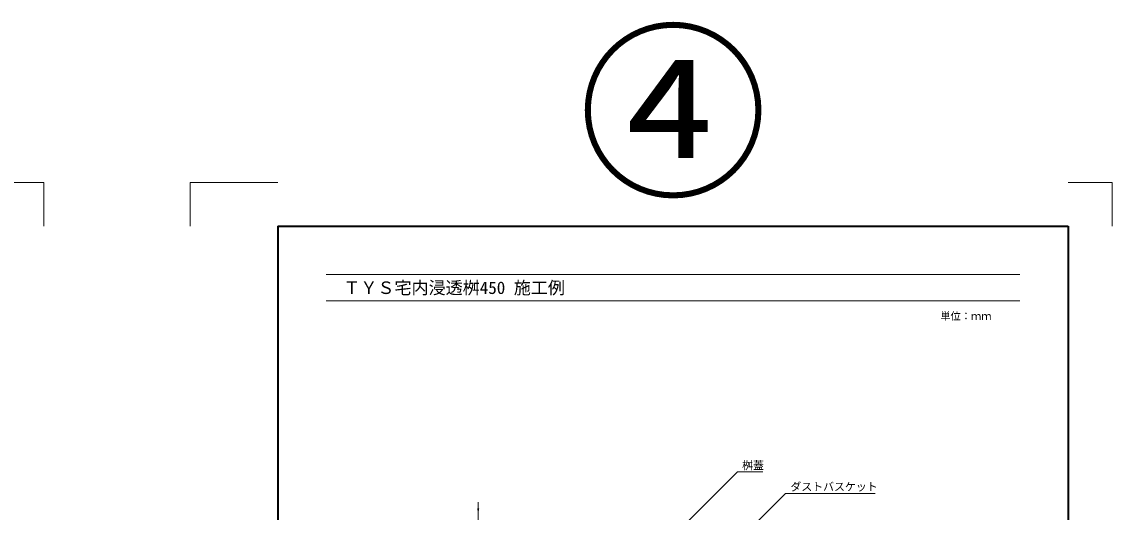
# Model space of a CAD drawing. Units: millimetres at full size, sheet at 1:30; details may follow other scales. Extents: x 19038 to 49388, y -43687 to -27642.
# Drawn here: x 29413 to 33138, y -29318 to -27642 of the extents above; entities that cross this region are included whole.
import ezdxf
from ezdxf.enums import TextEntityAlignment as Align

# ---------------------------------------------------------------- set-up
doc = ezdxf.new("R2010")
doc.units = ezdxf.units.MM
doc.header["$LTSCALE"] = 30
for name, color, linetype, lineweight in [('Defpoints_3', 7, 'Continuous', 13), ('図枠', 7, 'Continuous', 5), ('寸法線', 7, 'Continuous', 9), ('引出線', 4, 'Continuous', 9)]:
    doc.layers.add(name, color=color, linetype=linetype, lineweight=lineweight)
doc.layers.add('補助線', color=1, linetype='Continuous')
doc.styles.add('ＭＳ ゴシック', font='')
doc.styles.get('ＭＳ ゴシック').set_extended_font_data('MS Gothic')

# ---------------------------------------------------------------- blocks, each defined once
blk = doc.blocks.new('filled_arrow')
at = {"color": 0, "linetype": 'Continuous', "lineweight": -2}
blk.add_solid([(7.5, 1.25), (0, 0), (7.5, -1.25)], dxfattribs=at)

msp = doc.modelspace()

# ---------------------------------------------------------------- linework, layer by layer
at = {"layer": 'Defpoints_3'}
for p, q in [((29337.99, -28190.72), (29487.99, -28190.72)), ((29487.99, -28190.72), (29487.99, -28340.72)), ((29987.99, -28190.72), (29987.99, -28340.72)), ((30287.99, -28190.72), (29987.99, -28190.72)), ((32987.99, -28190.72), (33137.99, -28190.72)), ((33137.99, -28190.72), (33137.99, -28340.72))]:
    msp.add_line(p, q, dxfattribs=at)
at = {"layer": '図枠', "lineweight": 40}
for p, q in [((30287.99, -28340.72), (32987.99, -28340.72)), ((30287.99, -28340.72), (30287.99, -32495.72)), ((32987.99, -28340.72), (32987.99, -32495.72))]:
    msp.add_line(p, q, dxfattribs=at)
at = {"layer": '図枠', "lineweight": 13}
for p, q in [((30452.99, -28505.72), (32822.99, -28505.72)), ((30452.99, -28595.72), (32822.99, -28595.72))]:
    msp.add_line(p, q, dxfattribs=at)
at = {"layer": '寸法線'}
msp.add_line((30972.19, -29417.1), (30972.19, -29283.9), dxfattribs=at)
at = {"layer": '引出線'}
for points in [[(31689.22, -29348.22), (31857.57, -29179.87), (31944.47, -29179.87)], [(31774.35, -29502.32), (32022.45, -29254.22), (32327.91, -29254.22)]]:
    msp.add_lwpolyline(points, dxfattribs=at)

# ---------------------------------------------------------------- block references
at = {"layer": '寸法線', "xscale": 2.77, "yscale": 2.77, "rotation": 90}
msp.add_blockref('filled_arrow', (30972.19, -29325.5), dxfattribs=at)

# ---------------------------------------------------------------- texts
at = {"layer": '図枠', "style": 'ＭＳ ゴシック'}
msp.add_text('\u3000ＴＹＳ宅内浸透桝450 施工例', height=42.72, dxfattribs=at).set_placement((30452.99, -28550.72), align=Align.MIDDLE_LEFT)
msp.add_text('単位：ｍｍ', height=25.63, dxfattribs=at).set_placement((32638.29, -28647.72), align=Align.MIDDLE_CENTER)
at = {"layer": '引出線', "style": 'ＭＳ ゴシック'}
for s, p in [('桝蓋', (31873.57, -29143.99)), ('ダストバスケット', (32038.45, -29217.03))]:
    msp.add_text(s, height=27.34, dxfattribs=at).set_placement(p, align=Align.TOP_LEFT)
at = {"layer": '補助線', "style": 'ＭＳ ゴシック'}
msp.add_text('④', height=474.7, dxfattribs=at).set_placement((31637.99, -28332.23), align=Align.BOTTOM_CENTER)

doc.saveas('drawing.dxf')
